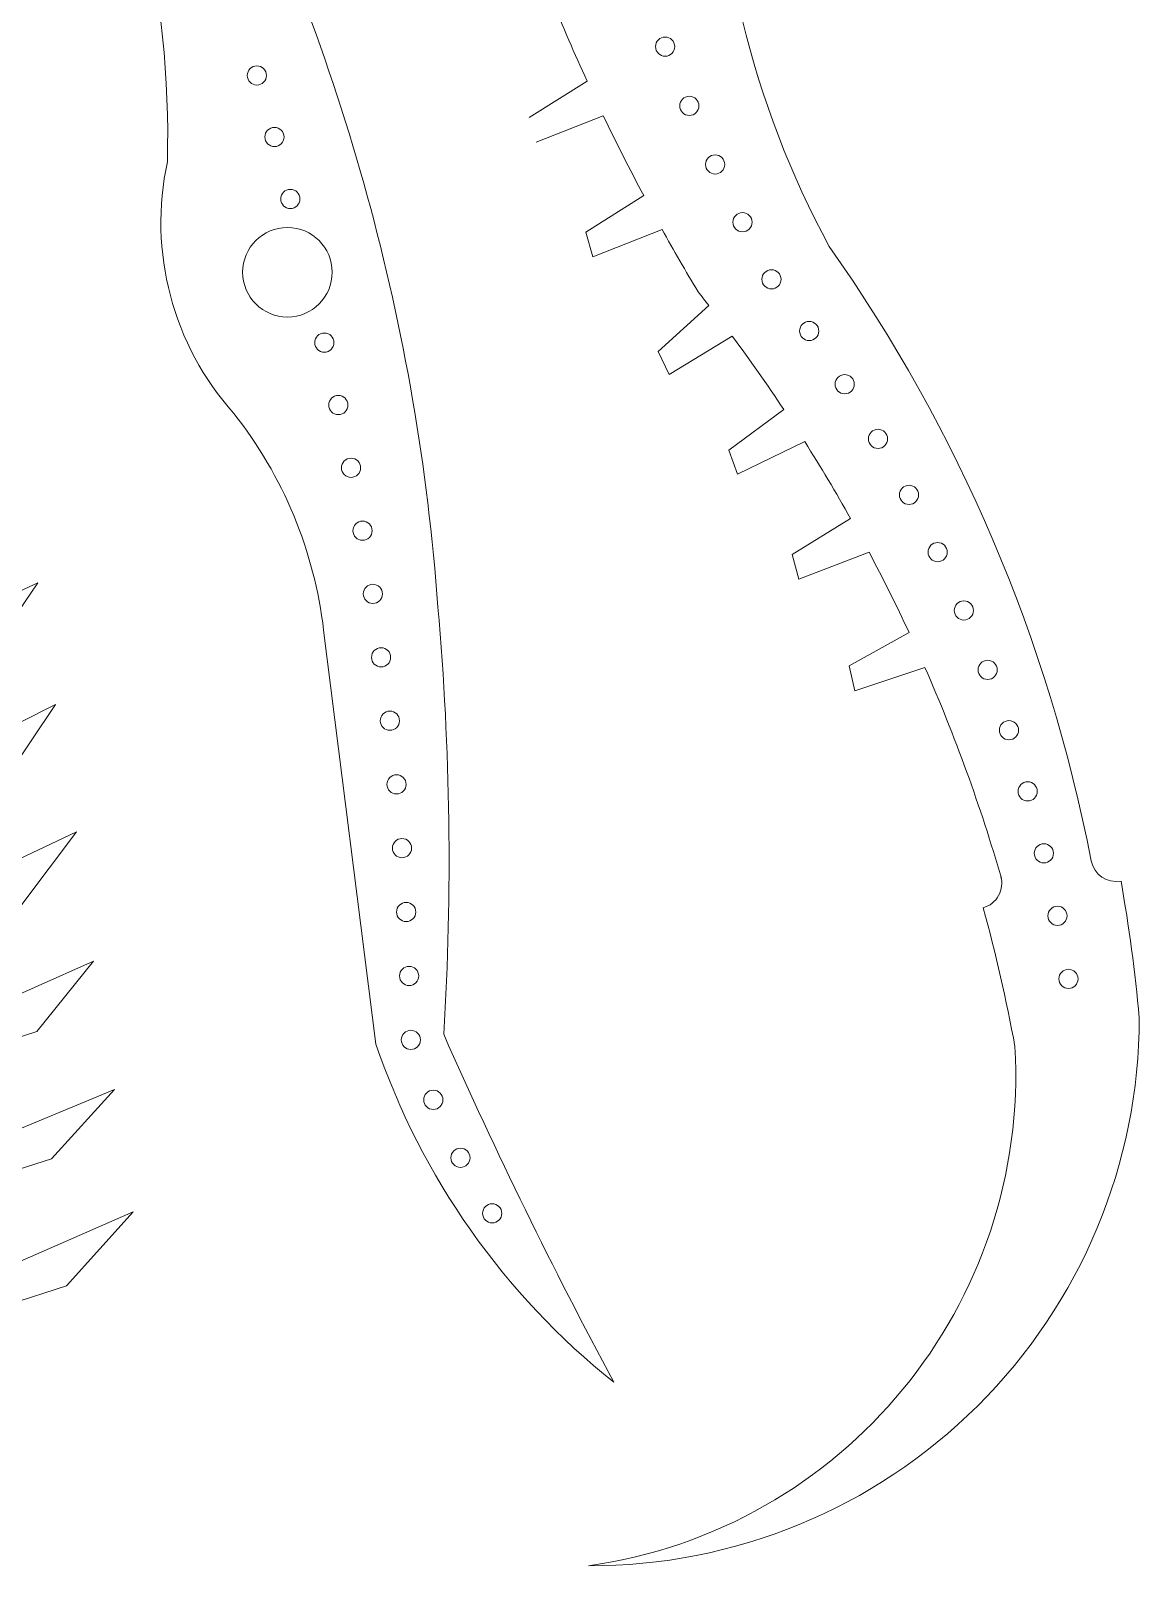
# Model space of a CAD drawing. Header units: millimetres. Extents: x -179 to 235, y -251 to 245.
# Drawn here: x 62 to 148.6, y -11.9 to 108 of the extents above; entities that cross this region are included whole.
import ezdxf

# ---------------------------------------------------------------- set-up
doc = ezdxf.new("R2010")
doc.units = ezdxf.units.MM
doc.header["$MEASUREMENT"] = 0
doc.layers.add('Layer 1', color=7, linetype='Continuous')

msp = doc.modelspace()

# ---------------------------------------------------------------- linework, layer by layer
at = {"layer": 'Layer 1', "lineweight": 9}
for points in [[(72.6601, 97.8094), (73.0116, 110.8738), (69.917, 123.8005), (63.6875, 135.2894)], [(115.6594, 127.6674), (115.3174, 114.9539), (118.3289, 102.3745), (124.3912, 91.1942)], [(93.806, 63.0046), (92.2273, 84.7922), (86.3931, 106.0591), (76.6335, 125.6024)], [(102.6795, 110.5394), (103.5633, 108.3797), (104.4917, 106.2386), (105.4642, 104.1173)], [(105.4642, 104.1173), (105.4642, 104.1173), (100.9334, 101.2564), (100.9334, 101.2564)], [(101.4736, 99.3307), (101.4736, 99.3307), (106.7362, 101.4062), (106.7362, 101.4062)], [(106.7362, 101.4062), (107.746, 99.3025), (108.7993, 97.2198), (109.8953, 95.1597)], [(72.6601, 97.8094), (71.1442, 90.804), (73.0718, 83.4962), (77.8459, 78.1499)], [(109.8953, 95.1597), (109.8953, 95.1597), (105.3645, 92.2987), (105.3645, 92.2987)], [(105.9048, 90.3731), (105.9048, 90.3731), (111.3274, 92.5245), (111.3274, 92.5245)], [(111.3274, 92.5245), (112.2387, 90.8825), (113.1772, 89.2558), (114.1427, 87.6451)], [(105.3645, 92.2987), (105.3645, 92.2987), (105.9048, 90.3731), (105.9048, 90.3731)], [(144.8705, 43.1895), (141.5193, 60.4604), (134.5389, 76.8228), (124.3912, 91.1942)], [(114.9897, 86.5707), (114.7092, 86.9303), (114.4268, 87.2884), (114.1427, 87.6451)], [(114.9897, 86.5707), (114.9897, 86.5707), (111.0112, 82.9812), (111.0112, 82.9812)], [(111.8709, 81.1754), (111.8709, 81.1754), (116.807, 84.1862), (116.807, 84.1862)], [(120.8377, 78.4632), (119.5446, 80.4059), (118.2005, 82.3143), (116.807, 84.1862)], [(111.0112, 82.9812), (111.0112, 82.9812), (111.8709, 81.1754), (111.8709, 81.1754)], [(84.8749, 61.2038), (84.1448, 67.394), (81.7116, 73.2603), (77.8459, 78.1499)], [(120.8377, 78.4632), (120.8377, 78.4632), (116.5353, 75.269), (116.5353, 75.269)], [(117.2191, 73.3895), (117.2191, 73.3895), (122.4743, 75.943), (122.4743, 75.943)], [(126.0632, 69.933), (124.9199, 71.9675), (123.7231, 73.9715), (122.4743, 75.943)], [(116.5353, 75.269), (116.5353, 75.269), (117.2191, 73.3895), (117.2191, 73.3895)], [(126.0632, 69.933), (126.0632, 69.933), (121.5046, 67.1165), (121.5046, 67.1165)], [(122.0261, 65.1856), (122.0261, 65.1856), (127.5075, 67.2935), (127.5075, 67.2935)], [(130.634, 61.0306), (129.647, 63.1453), (128.6044, 65.2337), (127.5075, 67.2935)], [(121.5046, 67.1165), (121.5046, 67.1165), (122.0261, 65.1856), (122.0261, 65.1856)], [(94.262, 29.6355), (94.9404, 40.754), (94.788, 51.9076), (93.8061, 63.0034)], [(84.8728, 61.2206), (84.8728, 61.2206), (88.9638, 28.8794), (88.9638, 28.8794)], [(130.634, 61.0306), (130.634, 61.0306), (125.9563, 58.4167), (125.9563, 58.4167)], [(125.9563, 58.4167), (125.9563, 58.4167), (126.3926, 56.4648), (126.3926, 56.4648)], [(126.3926, 56.4648), (126.3926, 56.4648), (131.8711, 58.3002), (131.8711, 58.3002)], [(137.8501, 41.8273), (136.2216, 47.4438), (134.2243, 52.9467), (131.8711, 58.3002)], [(144.8705, 43.1895), (145.0797, 42.1112), (146.1194, 41.4035), (147.1993, 41.6041)], [(88.9638, 28.8794), (92.5086, 18.4725), (98.9629, 9.3001), (107.5617, 2.4495)], [(94.262, 29.6355), (98.3425, 20.4051), (102.779, 11.3363), (107.5617, 2.4495)]]:
    msp.add_open_spline(points, degree=3, dxfattribs=at)
for points, knots in [([(112.3176, 106.805), (112.3176, 107.2192), (111.9818, 107.555), (111.5676, 107.555), (111.5676, 107.555), (111.1534, 107.555), (110.8176, 107.2192), (110.8176, 106.805), (110.8176, 106.805), (110.8176, 106.3908), (111.1534, 106.055), (111.5676, 106.055), (111.5676, 106.055), (111.9818, 106.055), (112.3176, 106.3908), (112.3176, 106.805)], [0, 0, 0, 0, 0.2, 0.2, 0.2, 0.2, 0.4, 0.4, 0.4, 0.4, 0.6, 0.6, 0.6, 0.6, 1, 1, 1, 1]), ([(80.4057, 104.5535), (80.4057, 104.9677), (80.0699, 105.3035), (79.6557, 105.3035), (79.6557, 105.3035), (79.2414, 105.3035), (78.9057, 104.9677), (78.9057, 104.5535), (78.9057, 104.5535), (78.9057, 104.1393), (79.2414, 103.8035), (79.6557, 103.8035), (79.6557, 103.8035), (80.0699, 103.8035), (80.4057, 104.1393), (80.4057, 104.5535)], [0, 0, 0, 0, 0.2, 0.2, 0.2, 0.2, 0.4, 0.4, 0.4, 0.4, 0.6, 0.6, 0.6, 0.6, 1, 1, 1, 1]), ([(114.2079, 102.1761), (114.2079, 102.5903), (113.8722, 102.9261), (113.4579, 102.9261), (113.4579, 102.9261), (113.0437, 102.9261), (112.7079, 102.5903), (112.7079, 102.1761), (112.7079, 102.1761), (112.7079, 101.7619), (113.0437, 101.4261), (113.4579, 101.4261), (113.4579, 101.4261), (113.8722, 101.4261), (114.2079, 101.7619), (114.2079, 102.1761)], [0, 0, 0, 0, 0.2, 0.2, 0.2, 0.2, 0.4, 0.4, 0.4, 0.4, 0.6, 0.6, 0.6, 0.6, 1, 1, 1, 1]), ([(81.7799, 99.746), (81.7799, 100.1603), (81.4441, 100.496), (81.0299, 100.496), (81.0299, 100.496), (80.6157, 100.496), (80.2799, 100.1603), (80.2799, 99.7461), (80.2799, 99.7461), (80.2799, 99.3318), (80.6157, 98.9961), (81.0299, 98.996), (81.0299, 98.996), (81.4441, 98.996), (81.7799, 99.3318), (81.7799, 99.746)], [0, 0, 0, 0, 0.2, 0.2, 0.2, 0.2, 0.4, 0.4, 0.4, 0.4, 0.6, 0.6, 0.6, 0.6, 1, 1, 1, 1]), ([(116.224, 97.6006), (116.224, 98.0148), (115.8882, 98.3506), (115.474, 98.3506), (115.474, 98.3506), (115.0598, 98.3506), (114.724, 98.0148), (114.724, 97.6006), (114.724, 97.6006), (114.724, 97.1864), (115.0598, 96.8506), (115.474, 96.8506), (115.474, 96.8506), (115.8882, 96.8506), (116.224, 97.1864), (116.224, 97.6006)], [0, 0, 0, 0, 0.2, 0.2, 0.2, 0.2, 0.4, 0.4, 0.4, 0.4, 0.6, 0.6, 0.6, 0.6, 1, 1, 1, 1]), ([(83.0224, 94.9029), (83.0224, 95.3171), (82.6866, 95.6529), (82.2724, 95.6529), (82.2724, 95.6529), (81.8582, 95.6529), (81.5224, 95.3171), (81.5224, 94.9029), (81.5224, 94.9029), (81.5224, 94.4887), (81.8582, 94.1529), (82.2724, 94.1529), (82.2724, 94.1529), (82.6866, 94.1529), (83.0224, 94.4887), (83.0224, 94.9029)], [0, 0, 0, 0, 0.2, 0.2, 0.2, 0.2, 0.4, 0.4, 0.4, 0.4, 0.6, 0.6, 0.6, 0.6, 1, 1, 1, 1]), ([(118.3643, 93.0818), (118.3643, 93.496), (118.0285, 93.8318), (117.6143, 93.8318), (117.6143, 93.8318), (117.2001, 93.8318), (116.8643, 93.496), (116.8643, 93.0818), (116.8643, 93.0818), (116.8643, 92.6676), (117.2001, 92.3318), (117.6143, 92.3318), (117.6143, 92.3318), (118.0285, 92.3318), (118.3643, 92.6676), (118.3643, 93.0818)], [0, 0, 0, 0, 0.2, 0.2, 0.2, 0.2, 0.4, 0.4, 0.4, 0.4, 0.6, 0.6, 0.6, 0.6, 1, 1, 1, 1]), ([(85.5451, 89.1754), (85.5451, 91.1084), (83.9781, 92.6754), (82.0451, 92.6754), (82.0451, 92.6754), (80.1121, 92.6754), (78.5451, 91.1084), (78.5451, 89.1754), (78.5451, 89.1754), (78.5451, 87.2424), (80.1121, 85.6754), (82.045, 85.6754), (82.045, 85.6754), (83.978, 85.6754), (85.545, 87.2424), (85.5451, 89.1754)], [0, 0, 0, 0, 0.2, 0.2, 0.2, 0.2, 0.4, 0.4, 0.4, 0.4, 0.6, 0.6, 0.6, 0.6, 1, 1, 1, 1]), ([(50.2002, 89.0855), (50.2002, 89.0855), (52.2444, 71.667), (52.2444, 71.667), (52.2444, 71.667), (52.2678, 71.4687), (52.3692, 71.288), (52.5261, 71.1647), (52.5261, 71.1647), (52.6831, 71.0414), (52.8818, 70.9856), (53.08, 71.0099), (53.08, 71.0099), (53.08, 71.0099), (61.0113, 75.1985), (61.0113, 75.1985), (61.0113, 75.1985), (61.0113, 75.1985), (57.7835, 69.5783), (57.7835, 69.5783), (57.7835, 69.5783), (57.7835, 69.5783), (53.2692, 68.1279), (53.2692, 68.1279), (53.2692, 68.1279), (52.9278, 68.0181), (52.7118, 67.6827), (52.7537, 67.3265), (52.7537, 67.3265), (52.7537, 67.3265), (53.4099, 61.7351), (53.4099, 61.7351), (53.4099, 61.7351), (53.4333, 61.5369), (53.5347, 61.3561), (53.6917, 61.2328), (53.6917, 61.2328), (53.8487, 61.1096), (54.0474, 61.0538), (54.2455, 61.078), (54.2455, 61.078), (54.2455, 61.078), (62.5261, 64.9121), (62.5261, 64.9121), (62.5261, 64.9121), (62.5261, 64.9121), (58.949, 59.6464), (58.949, 59.6464), (58.949, 59.6464), (58.949, 59.6464), (54.4348, 58.1961), (54.4348, 58.1961), (54.4348, 58.1961), (54.0934, 58.0863), (53.8773, 57.7508), (53.9193, 57.3946), (53.9193, 57.3946), (53.9193, 57.3946), (54.5755, 51.8033), (54.5755, 51.8033), (54.5755, 51.8033), (54.5989, 51.605), (54.7003, 51.4243), (54.8572, 51.301), (54.8572, 51.301), (55.0142, 51.1777), (55.2129, 51.1219), (55.4111, 51.1462), (55.4111, 51.1462), (55.4111, 51.1462), (63.9092, 55.417), (63.9092, 55.417), (63.9092, 55.417), (63.9092, 55.417), (60.1146, 49.7146), (60.1146, 49.7146), (60.1146, 49.7146), (60.1146, 49.7146), (55.6003, 48.2643), (55.6003, 48.2643), (55.6003, 48.2643), (55.2589, 48.1544), (55.0429, 47.819), (55.0848, 47.4628), (55.0848, 47.4628), (55.0848, 47.4628), (55.741, 41.8714), (55.741, 41.8714), (55.741, 41.8714), (55.7644, 41.6732), (55.8658, 41.4925), (56.0228, 41.3692), (56.0228, 41.3692), (56.1798, 41.2459), (56.3785, 41.1901), (56.5766, 41.2144), (56.5766, 41.2144), (56.5766, 41.2144), (65.5628, 45.4482), (65.5628, 45.4482), (65.5628, 45.4482), (65.5628, 45.4482), (61.2801, 39.7827), (61.2801, 39.7827), (61.2801, 39.7827), (61.2801, 39.7827), (56.7659, 38.3324), (56.7659, 38.3324), (56.7659, 38.3324), (56.4245, 38.2226), (56.2084, 37.8871), (56.2504, 37.5309), (56.2504, 37.5309), (56.2504, 37.5309), (56.9066, 31.9396), (56.9066, 31.9396), (56.9066, 31.9396), (56.9299, 31.7414), (57.0314, 31.5606), (57.1883, 31.4373), (57.1883, 31.4373), (57.3453, 31.314), (57.544, 31.2583), (57.7422, 31.2825), (57.7422, 31.2825), (57.7422, 31.2825), (66.8811, 35.3541), (66.8811, 35.3541), (66.8811, 35.3541), (66.8811, 35.3541), (62.4457, 29.8509), (62.4457, 29.8509), (62.4457, 29.8509), (62.4457, 29.8509), (57.9314, 28.4006), (57.9314, 28.4006), (57.9314, 28.4006), (57.59, 28.2907), (57.374, 27.9553), (57.4159, 27.5991), (57.4159, 27.5991), (57.4159, 27.5991), (58.0721, 22.0078), (58.0721, 22.0078), (58.0721, 22.0078), (58.0955, 21.8095), (58.1969, 21.6288), (58.3539, 21.5055), (58.3539, 21.5055), (58.5109, 21.3822), (58.7096, 21.3264), (58.9077, 21.3507), (58.9077, 21.3507), (58.9077, 21.3507), (68.5276, 25.3315), (68.5276, 25.3315), (68.5276, 25.3315), (68.5276, 25.3315), (63.6112, 19.9191), (63.6112, 19.9191), (63.6112, 19.9191), (63.6112, 19.9191), (59.097, 18.4687), (59.097, 18.4687), (59.097, 18.4687), (58.7556, 18.3589), (58.5395, 18.0235), (58.5815, 17.6673), (58.5815, 17.6673), (58.5815, 17.6673), (59.2377, 12.0759), (59.2377, 12.0759), (59.2377, 12.0759), (59.261, 11.8777), (59.3625, 11.6969), (59.5194, 11.5736), (59.5194, 11.5736), (59.6764, 11.4504), (59.8751, 11.3946), (60.0733, 11.4188), (60.0733, 11.4188), (60.0733, 11.4188), (69.9768, 15.757), (69.9768, 15.757), (69.9768, 15.757), (69.9768, 15.757), (64.7768, 9.9872), (64.7768, 9.9872), (64.7768, 9.9872), (64.7768, 9.9872), (60.2625, 8.5369), (60.2625, 8.5369), (60.2625, 8.5369), (59.9211, 8.4271), (59.7051, 8.0916), (59.747, 7.7354), (59.747, 7.7354), (59.747, 7.7354), (60.2685, 3.2922), (60.2685, 3.2922)], [0, 0, 0, 0, 0.01960784, 0.01960784, 0.01960784, 0.01960784, 0.03921569, 0.03921569, 0.03921569, 0.03921569, 0.05882353, 0.05882353, 0.05882353, 0.05882353, 0.07843137, 0.07843137, 0.07843137, 0.07843137, 0.09803922, 0.09803922, 0.09803922, 0.09803922, 0.11764706, 0.11764706, 0.11764706, 0.11764706, 0.1372549, 0.1372549, 0.1372549, 0.1372549, 0.15686275, 0.15686275, 0.15686275, 0.15686275, 0.17647059, 0.17647059, 0.17647059, 0.17647059, 0.19607843, 0.19607843, 0.19607843, 0.19607843, 0.21568627, 0.21568627, 0.21568627, 0.21568627, 0.23529412, 0.23529412, 0.23529412, 0.23529412, 0.25490196, 0.25490196, 0.25490196, 0.25490196, 0.2745098, 0.2745098, 0.2745098, 0.2745098, 0.29411765, 0.29411765, 0.29411765, 0.29411765, 0.31372549, 0.31372549, 0.31372549, 0.31372549, 0.33333333, 0.33333333, 0.33333333, 0.33333333, 0.35294118, 0.35294118, 0.35294118, 0.35294118, 0.37254902, 0.37254902, 0.37254902, 0.37254902, 0.39215686, 0.39215686, 0.39215686, 0.39215686, 0.41176471, 0.41176471, 0.41176471, 0.41176471, 0.43137255, 0.43137255, 0.43137255, 0.43137255, 0.45098039, 0.45098039, 0.45098039, 0.45098039, 0.47058824, 0.47058824, 0.47058824, 0.47058824, 0.49019608, 0.49019608, 0.49019608, 0.49019608, 0.50980392, 0.50980392, 0.50980392, 0.50980392, 0.52941176, 0.52941176, 0.52941176, 0.52941176, 0.54901961, 0.54901961, 0.54901961, 0.54901961, 0.56862745, 0.56862745, 0.56862745, 0.56862745, 0.58823529, 0.58823529, 0.58823529, 0.58823529, 0.60784314, 0.60784314, 0.60784314, 0.60784314, 0.62745098, 0.62745098, 0.62745098, 0.62745098, 0.64705882, 0.64705882, 0.64705882, 0.64705882, 0.66666667, 0.66666667, 0.66666667, 0.66666667, 0.68627451, 0.68627451, 0.68627451, 0.68627451, 0.70588235, 0.70588235, 0.70588235, 0.70588235, 0.7254902, 0.7254902, 0.7254902, 0.7254902, 0.74509804, 0.74509804, 0.74509804, 0.74509804, 0.76470588, 0.76470588, 0.76470588, 0.76470588, 0.78431373, 0.78431373, 0.78431373, 0.78431373, 0.80392157, 0.80392157, 0.80392157, 0.80392157, 0.82352941, 0.82352941, 0.82352941, 0.82352941, 0.84313725, 0.84313725, 0.84313725, 0.84313725, 0.8627451, 0.8627451, 0.8627451, 0.8627451, 0.88235294, 0.88235294, 0.88235294, 0.88235294, 0.90196078, 0.90196078, 0.90196078, 0.90196078, 0.92156863, 0.92156863, 0.92156863, 0.92156863, 0.94117647, 0.94117647, 0.94117647, 0.94117647, 0.96078431, 0.96078431, 0.96078431, 0.96078431, 1, 1, 1, 1]), ([(120.6272, 88.6232), (120.6272, 89.0374), (120.2914, 89.3732), (119.8772, 89.3732), (119.8772, 89.3732), (119.463, 89.3732), (119.1272, 89.0374), (119.1272, 88.6232), (119.1272, 88.6232), (119.1272, 88.209), (119.463, 87.8732), (119.8772, 87.8732), (119.8772, 87.8732), (120.2914, 87.8732), (120.6272, 88.209), (120.6272, 88.6232)], [0, 0, 0, 0, 0.2, 0.2, 0.2, 0.2, 0.4, 0.4, 0.4, 0.4, 0.6, 0.6, 0.6, 0.6, 1, 1, 1, 1]), ([(123.5758, 84.5852), (123.5758, 84.9994), (123.24, 85.3352), (122.8258, 85.3352), (122.8258, 85.3352), (122.4115, 85.3352), (122.0758, 84.9994), (122.0758, 84.5852), (122.0758, 84.5852), (122.0758, 84.1709), (122.4115, 83.8352), (122.8258, 83.8352), (122.8258, 83.8352), (123.24, 83.8352), (123.5758, 84.1709), (123.5758, 84.5852)], [0, 0, 0, 0, 0.2, 0.2, 0.2, 0.2, 0.4, 0.4, 0.4, 0.4, 0.6, 0.6, 0.6, 0.6, 1, 1, 1, 1]), ([(85.6802, 83.6795), (85.6802, 84.0937), (85.3444, 84.4295), (84.9302, 84.4295), (84.9302, 84.4295), (84.516, 84.4295), (84.1802, 84.0937), (84.1802, 83.6795), (84.1802, 83.6795), (84.1802, 83.2653), (84.516, 82.9295), (84.9302, 82.9295), (84.9302, 82.9295), (85.3444, 82.9295), (85.6802, 83.2653), (85.6802, 83.6795)], [0, 0, 0, 0, 0.2, 0.2, 0.2, 0.2, 0.4, 0.4, 0.4, 0.4, 0.6, 0.6, 0.6, 0.6, 1, 1, 1, 1]), ([(126.3537, 80.4278), (126.3537, 80.8421), (126.0179, 81.1778), (125.6037, 81.1778), (125.6037, 81.1778), (125.1895, 81.1779), (124.8537, 80.8421), (124.8537, 80.4279), (124.8537, 80.4279), (124.8537, 80.0136), (125.1895, 79.6779), (125.6037, 79.6778), (125.6037, 79.6778), (126.0179, 79.6778), (126.3537, 80.0136), (126.3537, 80.4278)], [0, 0, 0, 0, 0.2, 0.2, 0.2, 0.2, 0.4, 0.4, 0.4, 0.4, 0.6, 0.6, 0.6, 0.6, 1, 1, 1, 1]), ([(86.771, 78.7999), (86.771, 79.2141), (86.4352, 79.5499), (86.021, 79.5499), (86.021, 79.5499), (85.6068, 79.5499), (85.271, 79.2141), (85.271, 78.7999), (85.271, 78.7999), (85.271, 78.3857), (85.6068, 78.0499), (86.021, 78.0499), (86.021, 78.0499), (86.4352, 78.0499), (86.771, 78.3857), (86.771, 78.7999)], [0, 0, 0, 0, 0.2, 0.2, 0.2, 0.2, 0.4, 0.4, 0.4, 0.4, 0.6, 0.6, 0.6, 0.6, 1, 1, 1, 1]), ([(128.9561, 76.1585), (128.9561, 76.5727), (128.6203, 76.9085), (128.2061, 76.9085), (128.2061, 76.9085), (127.7919, 76.9085), (127.4561, 76.5727), (127.4561, 76.1585), (127.4561, 76.1585), (127.4561, 75.7443), (127.7919, 75.4085), (128.2061, 75.4085), (128.2061, 75.4085), (128.6203, 75.4085), (128.9561, 75.7443), (128.9561, 76.1585)], [0, 0, 0, 0, 0.2, 0.2, 0.2, 0.2, 0.4, 0.4, 0.4, 0.4, 0.6, 0.6, 0.6, 0.6, 1, 1, 1, 1]), ([(87.7675, 73.9002), (87.7675, 74.3144), (87.4317, 74.6502), (87.0175, 74.6502), (87.0175, 74.6502), (86.6033, 74.6502), (86.2675, 74.3144), (86.2675, 73.9002), (86.2675, 73.9002), (86.2675, 73.486), (86.6033, 73.1502), (87.0175, 73.1502), (87.0175, 73.1502), (87.4317, 73.1502), (87.7675, 73.486), (87.7675, 73.9002)], [0, 0, 0, 0, 0.2, 0.2, 0.2, 0.2, 0.4, 0.4, 0.4, 0.4, 0.6, 0.6, 0.6, 0.6, 1, 1, 1, 1]), ([(131.3786, 71.7845), (131.3786, 72.1987), (131.0428, 72.5345), (130.6286, 72.5345), (130.6286, 72.5345), (130.2143, 72.5345), (129.8786, 72.1987), (129.8786, 71.7845), (129.8786, 71.7845), (129.8786, 71.3703), (130.2143, 71.0345), (130.6286, 71.0345), (130.6286, 71.0345), (131.0428, 71.0345), (131.3786, 71.3703), (131.3786, 71.7845)], [0, 0, 0, 0, 0.2, 0.2, 0.2, 0.2, 0.4, 0.4, 0.4, 0.4, 0.6, 0.6, 0.6, 0.6, 1, 1, 1, 1]), ([(88.6693, 68.9822), (88.6693, 69.3964), (88.3335, 69.7322), (87.9193, 69.7322), (87.9193, 69.7322), (87.5051, 69.7322), (87.1693, 69.3964), (87.1693, 68.9822), (87.1693, 68.9822), (87.1693, 68.568), (87.5051, 68.2322), (87.9193, 68.2322), (87.9193, 68.2322), (88.3335, 68.2322), (88.6693, 68.568), (88.6693, 68.9822)], [0, 0, 0, 0, 0.2, 0.2, 0.2, 0.2, 0.4, 0.4, 0.4, 0.4, 0.6, 0.6, 0.6, 0.6, 1, 1, 1, 1]), ([(133.6168, 67.3135), (133.6168, 67.7277), (133.281, 68.0635), (132.8668, 68.0635), (132.8668, 68.0635), (132.4526, 68.0635), (132.1168, 67.7277), (132.1168, 67.3135), (132.1168, 67.3135), (132.1168, 66.8993), (132.4526, 66.5635), (132.8668, 66.5635), (132.8668, 66.5635), (133.281, 66.5635), (133.6168, 66.8993), (133.6168, 67.3135)], [0, 0, 0, 0, 0.2, 0.2, 0.2, 0.2, 0.4, 0.4, 0.4, 0.4, 0.6, 0.6, 0.6, 0.6, 1, 1, 1, 1]), ([(89.4761, 64.0477), (89.4761, 64.462), (89.1403, 64.7977), (88.7261, 64.7977), (88.7261, 64.7977), (88.3119, 64.7977), (87.9761, 64.462), (87.9761, 64.0477), (87.9761, 64.0477), (87.9761, 63.6335), (88.3119, 63.2977), (88.7261, 63.2977), (88.7261, 63.2977), (89.1403, 63.2977), (89.4761, 63.6335), (89.4761, 64.0477)], [0, 0, 0, 0, 0.2, 0.2, 0.2, 0.2, 0.4, 0.4, 0.4, 0.4, 0.6, 0.6, 0.6, 0.6, 1, 1, 1, 1]), ([(135.667, 62.7531), (135.667, 63.1674), (135.3312, 63.5031), (134.917, 63.5031), (134.917, 63.5031), (134.5028, 63.5031), (134.167, 63.1674), (134.167, 62.7531), (134.167, 62.7531), (134.167, 62.3389), (134.5028, 62.0031), (134.917, 62.0031), (134.917, 62.0031), (135.3312, 62.0031), (135.667, 62.3389), (135.667, 62.7531)], [0, 0, 0, 0, 0.2, 0.2, 0.2, 0.2, 0.4, 0.4, 0.4, 0.4, 0.6, 0.6, 0.6, 0.6, 1, 1, 1, 1]), ([(90.1139, 59.0886), (90.1139, 59.5028), (89.7781, 59.8386), (89.3639, 59.8386), (89.3639, 59.8386), (88.9497, 59.8386), (88.6139, 59.5028), (88.6139, 59.0886), (88.6139, 59.0886), (88.6139, 58.6744), (88.9497, 58.3386), (89.3639, 58.3386), (89.3639, 58.3386), (89.7781, 58.3386), (90.1139, 58.6744), (90.1139, 59.0886)], [0, 0, 0, 0, 0.2, 0.2, 0.2, 0.2, 0.4, 0.4, 0.4, 0.4, 0.6, 0.6, 0.6, 0.6, 1, 1, 1, 1]), ([(137.5256, 58.1114), (137.5256, 58.5256), (137.1898, 58.8614), (136.7756, 58.8614), (136.7756, 58.8614), (136.3614, 58.8614), (136.0256, 58.5256), (136.0256, 58.1114), (136.0256, 58.1114), (136.0256, 57.6972), (136.3614, 57.3614), (136.7756, 57.3614), (136.7756, 57.3614), (137.1898, 57.3614), (137.5256, 57.6972), (137.5256, 58.1114)], [0, 0, 0, 0, 0.2, 0.2, 0.2, 0.2, 0.4, 0.4, 0.4, 0.4, 0.6, 0.6, 0.6, 0.6, 1, 1, 1, 1]), ([(90.8035, 54.1364), (90.8035, 54.5506), (90.4677, 54.8864), (90.0535, 54.8864), (90.0535, 54.8864), (89.6393, 54.8864), (89.3035, 54.5506), (89.3035, 54.1364), (89.3035, 54.1364), (89.3035, 53.7222), (89.6393, 53.3864), (90.0535, 53.3864), (90.0535, 53.3864), (90.4677, 53.3864), (90.8035, 53.7222), (90.8035, 54.1364)], [0, 0, 0, 0, 0.2, 0.2, 0.2, 0.2, 0.4, 0.4, 0.4, 0.4, 0.6, 0.6, 0.6, 0.6, 1, 1, 1, 1]), ([(139.1893, 53.3963), (139.1893, 53.8105), (138.8535, 54.1463), (138.4393, 54.1463), (138.4393, 54.1463), (138.0251, 54.1463), (137.6893, 53.8105), (137.6893, 53.3963), (137.6893, 53.3963), (137.6893, 52.9821), (138.0251, 52.6463), (138.4393, 52.6463), (138.4393, 52.6463), (138.8535, 52.6463), (139.1893, 52.9821), (139.1893, 53.3963)], [0, 0, 0, 0, 0.2, 0.2, 0.2, 0.2, 0.4, 0.4, 0.4, 0.4, 0.6, 0.6, 0.6, 0.6, 1, 1, 1, 1]), ([(91.3236, 49.1635), (91.3236, 49.5777), (90.9878, 49.9135), (90.5736, 49.9135), (90.5736, 49.9135), (90.1594, 49.9135), (89.8236, 49.5777), (89.8236, 49.1635), (89.8236, 49.1635), (89.8236, 48.7493), (90.1593, 48.4135), (90.5736, 48.4135), (90.5736, 48.4135), (90.9878, 48.4135), (91.3236, 48.7493), (91.3236, 49.1635)], [0, 0, 0, 0, 0.2, 0.2, 0.2, 0.2, 0.4, 0.4, 0.4, 0.4, 0.6, 0.6, 0.6, 0.6, 1, 1, 1, 1]), ([(140.6546, 48.6158), (140.6546, 49.0301), (140.3188, 49.3658), (139.9046, 49.3658), (139.9046, 49.3658), (139.4904, 49.3658), (139.1546, 49.0301), (139.1546, 48.6158), (139.1546, 48.6158), (139.1546, 48.2016), (139.4904, 47.8658), (139.9046, 47.8658), (139.9046, 47.8658), (140.3188, 47.8658), (140.6546, 48.2016), (140.6546, 48.6158)], [0, 0, 0, 0, 0.2, 0.2, 0.2, 0.2, 0.4, 0.4, 0.4, 0.4, 0.6, 0.6, 0.6, 0.6, 1, 1, 1, 1]), ([(91.7476, 44.1815), (91.7476, 44.5957), (91.4118, 44.9315), (90.9976, 44.9315), (90.9976, 44.9315), (90.5834, 44.9315), (90.2476, 44.5957), (90.2476, 44.1815), (90.2476, 44.1815), (90.2476, 43.7673), (90.5834, 43.4315), (90.9976, 43.4315), (90.9976, 43.4315), (91.4118, 43.4315), (91.7476, 43.7673), (91.7476, 44.1815)], [0, 0, 0, 0, 0.2, 0.2, 0.2, 0.2, 0.4, 0.4, 0.4, 0.4, 0.6, 0.6, 0.6, 0.6, 1, 1, 1, 1]), ([(141.9203, 43.7787), (141.9203, 44.1929), (141.5845, 44.5287), (141.1703, 44.5287), (141.1703, 44.5287), (140.7561, 44.5287), (140.4203, 44.1929), (140.4203, 43.7787), (140.4203, 43.7787), (140.4203, 43.3645), (140.7561, 43.0287), (141.1703, 43.0287), (141.1703, 43.0287), (141.5845, 43.0287), (141.9203, 43.3645), (141.9203, 43.7787)], [0, 0, 0, 0, 0.2, 0.2, 0.2, 0.2, 0.4, 0.4, 0.4, 0.4, 0.6, 0.6, 0.6, 0.6, 1, 1, 1, 1]), ([(136.4234, 39.5204), (136.9363, 39.6657), (137.37, 40.0097), (137.6282, 40.476), (137.6282, 40.476), (137.8864, 40.9424), (137.9478, 41.4926), (137.7986, 42.0043)], [0, 0, 0, 0, 0.33333333, 0.33333333, 0.33333333, 0.33333333, 1, 1, 1, 1]), ([(136.4234, 39.5204), (137.4063, 35.9456), (138.2369, 32.3304), (138.913, 28.6852), (138.913, 28.6852), (140.0472, 8.5646), (125.5328, -9.0743), (105.5772, -11.8843), (105.5772, -11.8843), (116.9765, -11.926), (127.9236, -7.4286), (136.0012, 0.615), (136.0012, 0.615), (144.0789, 8.6586), (148.6225, 19.5321), (148.6289, 30.9315), (148.6289, 30.9315), (148.3043, 34.5078), (147.8274, 38.0684), (147.1993, 41.6041)], [0, 0, 0, 0, 0.16666667, 0.16666667, 0.16666667, 0.16666667, 0.33333333, 0.33333333, 0.33333333, 0.33333333, 0.5, 0.5, 0.5, 0.5, 0.66666667, 0.66666667, 0.66666667, 0.66666667, 1, 1, 1, 1]), ([(92.0755, 39.1923), (92.0755, 39.6065), (91.7397, 39.9423), (91.3255, 39.9423), (91.3255, 39.9423), (90.9113, 39.9423), (90.5755, 39.6065), (90.5755, 39.1923), (90.5755, 39.1923), (90.5755, 38.7781), (90.9113, 38.4423), (91.3255, 38.4423), (91.3255, 38.4423), (91.7397, 38.4423), (92.0755, 38.778), (92.0755, 39.1923)], [0, 0, 0, 0, 0.2, 0.2, 0.2, 0.2, 0.4, 0.4, 0.4, 0.4, 0.6, 0.6, 0.6, 0.6, 1, 1, 1, 1]), ([(142.9836, 38.893), (142.9836, 39.3072), (142.6478, 39.643), (142.2336, 39.643), (142.2336, 39.643), (141.8194, 39.643), (141.4836, 39.3072), (141.4836, 38.893), (141.4836, 38.893), (141.4836, 38.4788), (141.8194, 38.143), (142.2336, 38.143), (142.2336, 38.143), (142.6478, 38.143), (142.9836, 38.4788), (142.9836, 38.893)], [0, 0, 0, 0, 0.2, 0.2, 0.2, 0.2, 0.4, 0.4, 0.4, 0.4, 0.6, 0.6, 0.6, 0.6, 1, 1, 1, 1]), ([(92.3071, 34.1976), (92.3071, 34.6118), (91.9713, 34.9476), (91.5571, 34.9476), (91.5571, 34.9476), (91.1429, 34.9476), (90.8071, 34.6118), (90.8071, 34.1976), (90.8071, 34.1976), (90.8071, 33.7834), (91.1429, 33.4476), (91.5571, 33.4476), (91.5571, 33.4476), (91.9713, 33.4476), (92.3071, 33.7834), (92.3071, 34.1976)], [0, 0, 0, 0, 0.2, 0.2, 0.2, 0.2, 0.4, 0.4, 0.4, 0.4, 0.6, 0.6, 0.6, 0.6, 1, 1, 1, 1]), ([(143.8426, 33.9672), (143.8426, 34.3814), (143.5068, 34.7172), (143.0926, 34.7172), (143.0926, 34.7172), (142.6784, 34.7172), (142.3426, 34.3814), (142.3426, 33.9672), (142.3426, 33.9672), (142.3426, 33.553), (142.6784, 33.2172), (143.0926, 33.2172), (143.0926, 33.2172), (143.5068, 33.2172), (143.8426, 33.553), (143.8426, 33.9672)], [0, 0, 0, 0, 0.2, 0.2, 0.2, 0.2, 0.4, 0.4, 0.4, 0.4, 0.6, 0.6, 0.6, 0.6, 1, 1, 1, 1]), ([(92.4423, 29.1995), (92.4423, 29.6137), (92.1066, 29.9495), (91.6923, 29.9495), (91.6923, 29.9495), (91.2781, 29.9495), (90.9423, 29.6137), (90.9423, 29.1995), (90.9423, 29.1995), (90.9423, 28.7853), (91.2781, 28.4495), (91.6923, 28.4495), (91.6923, 28.4495), (92.1065, 28.4495), (92.4423, 28.7852), (92.4423, 29.1995)], [0, 0, 0, 0, 0.2, 0.2, 0.2, 0.2, 0.4, 0.4, 0.4, 0.4, 0.6, 0.6, 0.6, 0.6, 1, 1, 1, 1]), ([(94.1954, 24.5168), (94.1954, 24.9311), (93.8596, 25.2668), (93.4454, 25.2668), (93.4454, 25.2668), (93.0311, 25.2668), (92.6954, 24.9311), (92.6954, 24.5168), (92.6954, 24.5168), (92.6953, 24.1026), (93.0311, 23.7668), (93.4453, 23.7668), (93.4453, 23.7668), (93.8596, 23.7668), (94.1953, 24.1026), (94.1954, 24.5168)], [0, 0, 0, 0, 0.2, 0.2, 0.2, 0.2, 0.4, 0.4, 0.4, 0.4, 0.6, 0.6, 0.6, 0.6, 1, 1, 1, 1]), ([(96.3195, 19.9905), (96.3195, 20.4047), (95.9838, 20.7405), (95.5695, 20.7405), (95.5695, 20.7405), (95.1553, 20.7405), (94.8195, 20.4047), (94.8195, 19.9905), (94.8195, 19.9905), (94.8195, 19.5763), (95.1553, 19.2405), (95.5695, 19.2405), (95.5695, 19.2405), (95.9837, 19.2405), (96.3195, 19.5763), (96.3195, 19.9905)], [0, 0, 0, 0, 0.2, 0.2, 0.2, 0.2, 0.4, 0.4, 0.4, 0.4, 0.6, 0.6, 0.6, 0.6, 1, 1, 1, 1]), ([(98.8011, 15.6498), (98.8011, 16.064), (98.4653, 16.3998), (98.0511, 16.3998), (98.0511, 16.3998), (97.6369, 16.3998), (97.3011, 16.064), (97.3011, 15.6498), (97.3011, 15.6498), (97.3011, 15.2356), (97.6369, 14.8998), (98.0511, 14.8998), (98.0511, 14.8998), (98.4653, 14.8998), (98.8011, 15.2356), (98.8011, 15.6498)], [0, 0, 0, 0, 0.2, 0.2, 0.2, 0.2, 0.4, 0.4, 0.4, 0.4, 0.6, 0.6, 0.6, 0.6, 1, 1, 1, 1])]:
    msp.add_open_spline(points, degree=3, knots=knots, dxfattribs=at)

doc.saveas('drawing.dxf')
